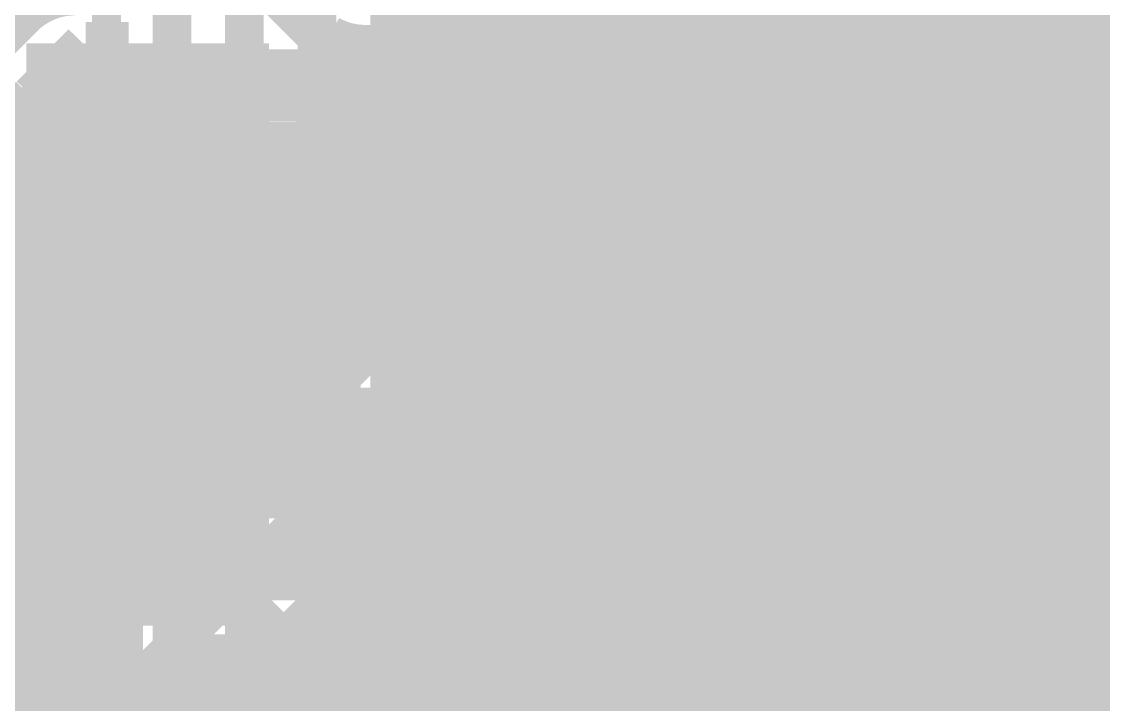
# Model space of a CAD drawing. Extents: x -72 to 72, y -47 to 50.
# Drawn here: x -8.92 to -3.24, y 22.19 to 25.77 of the extents above; entities that cross this region are included whole.
import ezdxf

# ---------------------------------------------------------------- set-up
doc = ezdxf.new("R2010")
doc.units = 0
doc.header["$MEASUREMENT"] = 0
doc.layers.get('0').update_dxf_attribs({"linetype": 'CONTINUOUS'})
for name, color, linetype in [('22-303-0_BOT', 7, 'CONTINUOUS'), ('22-303-0_DRD', 7, 'CONTINUOUS'), ('22-303-0_GND', 6, 'CONTINUOUS'), ('22-303-0_IN1', 4, 'CONTINUOUS'), ('22-303-0_IN2', 3, 'CONTINUOUS'), ('22-303-0_PWR', 5, 'CONTINUOUS'), ('22-303-0_SMB', 10, 'CONTINUOUS'), ('22-303-0_SMT', 14, 'CONTINUOUS'), ('22-303-0_SPB', 9, 'CONTINUOUS'), ('22-303-0_SPT', 12, 'CONTINUOUS'), ('22-303-0_SSB', 11, 'CONTINUOUS'), ('22-303-0_SST', 13, 'CONTINUOUS'), ('22-303-0_TOP', 8, 'CONTINUOUS'), ('THRUHOLE_TAP', 7, 'CONTINUOUS')]:
    doc.layers.add(name, color=color, linetype=linetype)

# ---------------------------------------------------------------- blocks, each defined once
blk = doc.blocks.new('RECTANGLE_4')
blk.add_solid([(0.4826, 0.4064), (0.4826, -0.4064), (-0.4826, 0.4064), (-0.4826, -0.4064)])
blk = doc.blocks.new('RECTANGLE_37')
blk.add_solid([(0.508, 0.635), (0.508, -0.635), (-0.508, 0.635), (-0.508, -0.635)])
blk = doc.blocks.new('ROUND_48')
at = {"const_width": 0.29972}
blk.add_lwpolyline([(-0.14986, 0, 1), (0.14986, 0, 1)], format="xyb", close=True, dxfattribs=at)
blk = doc.blocks.new('OBLONG_60')
at = {"const_width": 0.29972}
blk.add_lwpolyline([(0.59944, 0), (-0.59944, 0)], dxfattribs=at)
at = {"const_width": 0.14986}
for points in [[(-0.67437, 0, 1), (-0.52451, 0, 1)], [(0.52451, 0, 1), (0.67437, 0, 1)]]:
    blk.add_lwpolyline(points, format="xyb", close=True, dxfattribs=at)
blk = doc.blocks.new('ROUND_82')
at = {"const_width": 0.50038}
blk.add_lwpolyline([(-0.25019, 0, 1), (0.25019, 0, 1)], format="xyb", close=True, dxfattribs=at)
blk = doc.blocks.new('ROUND_83')
at = {"const_width": 0.50038}
blk.add_lwpolyline([(-0.25019, 0, 1), (0.25019, 0, 1)], format="xyb", close=True, dxfattribs=at)
blk = doc.blocks.new('ROUND_81')
at = {"const_width": 0.0635}
blk.add_lwpolyline([(-0.03175, 0, 1), (0.03175, 0, 1)], format="xyb", close=True, dxfattribs=at)
blk = doc.blocks.new('RECTANGLE_2')
blk.add_solid([(0.63627, 0.51308), (0.63627, -0.51308), (-0.63627, 0.51308), (-0.63627, -0.51308)])
blk = doc.blocks.new('ROUND_95')
at = {"const_width": 0.10033}
blk.add_lwpolyline([(-0.050164, 0, 1), (0.050164, 0, 1)], format="xyb", close=True, dxfattribs=at)

msp = doc.modelspace()

# ---------------------------------------------------------------- linework, layer by layer
at = {"layer": '22-303-0_BOT'}
for points, const_width in [([(-5.588, 49.403), (-5.588, 25.46604)], 0.254), ([(-5.3594, 49.403), (-5.3594, 25.69464)], 0.254), ([(-5.8166, 38.54196), (-5.8166, 25.21458)], 0.254), ([(-6.2738, 38.38702), (-6.2738, 25.27046)], 0.254), ([(-6.0452, 38.40988), (-6.0452, 24.99614)], 0.254), ([(0.635, 27.99842), (0.05842, 27.99842), (-1.778, 26.162), (-4.318, 26.162), (-5.461, 25.019), (-5.461, 23.368)], 0.2032), ([(0.635, 26.70048), (-0.22352, 26.70048), (-1.27, 25.654), (-3.937, 25.654), (-4.191, 25.4)], 0.2032), ([(-4.60502, 26.44902), (-5.74294, 25.3111)], 0.254), ([(-7.37108, 26.05024), (-8.74776, 26.05024), (-9.144, 25.654), (-10.795, 25.654), (-11.43, 25.019), (-11.43, 24.13)], 0.2032), ([(-5.37464, 25.6794), (-6.41096, 25.6794)], 0.254), ([(-8.58012, 25.64384), (-8.8519, 25.36952)], 0.254), ([(-8.35406, 25.64384), (-8.58012, 25.64384)], 0.254), ([(-8.5598, 25.64384), (-8.5598, 23.9776)], 0.254), ([(-8.7884, 25.43556), (-8.7884, 24.2824)], 0.254), ([(-8.4201, 25.4508), (-8.77316, 25.4508)], 0.254), ([(-5.60324, 25.4508), (-6.31952, 25.4508)], 0.254), ([(-7.62, 23.5712), (-7.4168, 23.5712), (-7.37108, 23.61692), (-7.37108, 25.4)], 0.2032), ([(-7.37108, 25.4), (-7.37108, 23.61692), (-7.37108, 23.50008), (-6.604, 22.733)], 0.2032), ([(-9.017, 25.26792), (-9.017, 24.2824)], 0.254), ([(-8.38708, 25.2222), (-10.65276, 25.2222)], 0.254), ([(-5.81152, 25.2222), (-6.20776, 25.2222)], 0.254), ([(-8.3312, 25.12314), (-8.3312, 24.2824)], 0.254), ([(-8.17372, 24.9936), (-10.88136, 24.9936)], 0.254), ([(-5.8674, 24.9936), (-6.0452, 24.9936)], 0.254), ([(-5.8674, 25.019), (-5.8674, 24.3078)], 0.254), ([(-8.1026, 24.96566), (-8.1026, 24.2824)], 0.254), ([(-7.77748, 24.94534), (-7.97052, 24.94534)], 0.254), ([(-7.874, 24.94534), (-7.874, 24.2824)], 0.254), ([(-7.77748, 24.94534), (-7.77748, 24.2824)], 0.254), ([(-7.77748, 24.94534), (-7.77748, 24.2824)], 0.254), ([(-7.77748, 24.765), (-11.0236, 24.765)], 0.254), ([(-5.8674, 24.765), (-5.99948, 24.765)], 0.254), ([(-7.77748, 24.5364), (-10.82548, 24.5364)], 0.254), ([(-5.8674, 24.5364), (-6.0452, 24.5364)], 0.254), ([(-6.0452, 24.53386), (-6.0452, 24.3078)], 0.254), ([(-7.77748, 24.3078), (-10.82548, 24.3078)], 0.254), ([(-5.8674, 24.3078), (-6.20776, 24.3078)], 0.254), ([(-5.8674, 24.3078), (-6.20776, 24.3078)], 0.254), ([(-8.7376, 24.2824), (-10.3124, 24.2824), (-10.3124, 22.86)], 0.254), ([(-8.7376, 24.2824), (-8.7376, 23.9776)], 0.254), ([(-8.4074, 24.2824), (-8.4074, 23.9776)], 0.254), ([(-7.77748, 24.2824), (-8.4074, 24.2824)], 0.254), ([(-6.2738, 24.257), (-6.2738, 23.23846)], 0.254), ([(-6.2738, 24.257), (-6.2738, 23.23846)], 0.254), ([(-6.8326, 24.2062), (-6.8326, 23.53564)], 0.254), ([(-6.731, 24.17318), (-6.731, 23.43404)], 0.254), ([(-6.5024, 24.1681), (-6.5024, 23.32736)], 0.254), ([(-8.4074, 24.0792), (-8.7376, 24.0792)], 0.254), ([(-6.2738, 24.0792), (-6.8326, 24.0792)], 0.254), ([(-8.4074, 23.9776), (-8.7376, 23.9776)], 0.254), ([(-6.2738, 23.8506), (-6.8326, 23.8506)], 0.254), ([(-6.2738, 23.622), (-6.8326, 23.622)], 0.254), ([(-7.62, 23.5712), (-9.525, 23.5712)], 0.2032), ([(-6.8326, 23.53564), (-6.63194, 23.33752)], 0.254), ([(-6.2738, 23.3934), (-6.69036, 23.3934)], 0.254), ([(-7.62, 22.1488), (-6.2992, 22.1488), (-5.461, 22.987), (-5.461, 23.368)], 0.2032), ([(-6.604, 23.33752), (-6.63191, 23.33688)], 0.254), ([(-2.6162, 23.368), (-3.429, 23.368)], 0.254), ([(-3.429, 23.368), (-2.413, 23.368)], 0.2032), ([(-2.413, 23.368), (-3.429, 23.368)], 0.2032), ([(-8.4074, 23.1648), (-8.7376, 23.1648)], 0.254), ([(-8.7376, 23.1648), (-8.7376, 22.86)], 0.254), ([(-8.4074, 23.1648), (-8.7376, 23.1648)], 0.254), ([(-8.5598, 23.1648), (-8.5598, 20.71624)], 0.254), ([(-8.4074, 23.1648), (-8.4074, 22.86)], 0.254), ([(-8.4074, 22.9362), (-8.7376, 22.9362)], 0.254), ([(-8.7376, 22.86), (-10.3124, 22.86)], 0.254), ([(-8.7376, 22.86), (-8.7376, 21.4376)], 0.254), ([(-7.30504, 22.86), (-8.4074, 22.86)], 0.254), ([(-8.4074, 22.86), (-8.4074, 21.4376)], 0.254), ([(-8.4074, 22.7076), (-8.7376, 22.7076)], 0.254), ([(-8.4074, 22.479), (-8.7376, 22.479)], 0.254), ([(-5.32384, 22.4282), (-6.64464, 21.1074)], 0.254), ([(-5.44576, 22.4282), (-6.0071, 21.86432)], 0.254), ([(-5.32384, 22.4282), (-5.44576, 22.4282)], 0.254), ([(-5.3594, 22.4282), (-5.3594, 22.39264)], 0.254), ([(-9.525, 17.7038), (-9.4742, 17.7038), (-8.636, 18.542), (-8.636, 20.066), (-8.001, 20.701), (-6.477, 20.701), (-4.826, 22.352), (3.175, 22.352), (4.445, 21.082)], 0.2032), ([(-8.4074, 22.2504), (-8.7376, 22.2504)], 0.254), ([(-5.50164, 22.2504), (-5.62356, 22.2504)], 0.254), ([(-5.588, 22.28596), (-5.588, 22.16404)], 0.254), ([(-8.7376, 22.1488), (-9.525, 22.1488)], 0.254)]:
    msp.add_lwpolyline(points, dxfattribs=dict(at, const_width=const_width))
at = {"layer": '22-303-0_BOT', "const_width": 0.254}
for points in [[(-6.4516, 25.72512, 0.2009595), (-6.31543, 26.05024)], [(-6.31698, 25.4, 0.2009584), (-6.45269, 25.72401)], [(-8.35406, 25.64384, 0.1425287), (-8.42501, 25.4)], [(-8.42518, 25.4, 0.4142136), (-7.97052, 24.94534)], [(-6.32714, 25.30094, 0.0548735), (-6.31624, 25.4)], [(-9.144, 25.2476, 0.1989124), (-8.85663, 25.36663)], [(-9.144, 25.2476, 0.1989124), (-8.85663, 25.36663)], [(-5.99948, 24.765, 0.2805219), (-6.32714, 25.30094)], [(-5.74802, 25.30602, 0.1989124), (-5.86691, 25.019)], [(-5.74802, 25.30602, 0.1989124), (-5.86691, 25.019)], [(-6.20776, 24.3078, 0.2175125), (-5.99899, 24.765)], [(-6.604, 24.16048, 0.1450995), (-6.27454, 24.25814)], [(-6.8326, 24.2062, 0.0973858), (-6.604, 24.16125)], [(-6.2738, 23.23846, 0.1456847), (-6.604, 23.33676)]]:
    msp.add_lwpolyline(points, format="xyb", dxfattribs=at)
at = {"layer": '22-303-0_DRD', "const_width": 0.254}
for points in [[(-3.556, 26.035), (-4.826, 24.765)], [(-3.556, 24.765), (-4.826, 26.035)], [(-5.969, 25.4), (-7.239, 24.13)], [(-5.969, 24.13), (-7.239, 25.4)], [(-2.413, 25.273), (-3.683, 24.003)], [(-2.413, 24.003), (-3.683, 25.273)], [(-3.81, 23.749), (-5.08, 22.479)], [(-3.81, 22.479), (-5.08, 23.749)], [(-5.969, 23.368), (-7.239, 22.098)], [(-5.969, 22.098), (-7.239, 23.368)]]:
    msp.add_lwpolyline(points, dxfattribs=at)
at = {"layer": '22-303-0_IN1'}
for points, const_width in [([(-13.843, 32.004), (-13.843, 30.099), (-12.446, 28.702), (-10.033, 28.702), (-8.128, 26.797), (-8.128, 22.225), (-10.541, 19.812)], 0.2032), ([(-8.636, 31.242), (-8.636, 31.115), (-7.747, 30.226), (-7.747, 21.717), (-10.287, 19.177), (-26.543, 19.177), (-27.305, 19.939), (-27.305, 20.066)], 0.2032), ([(3.429, 29.21), (3.302, 29.337), (0.127, 29.337), (-1.016, 30.48), (-7.366, 30.48), (-7.366, 21.463), (-11.684, 17.145), (-19.558, 17.145), (-21.717, 14.986)], 0.2032), ([(-6.9596, 30.0736), (-6.9596, 25.25268)], 0.254), ([(-6.8834, 30.0736), (-6.8834, 25.30094)], 0.254), ([(-6.6548, 30.0736), (-6.6548, 25.36698)], 0.254), ([(-6.4262, 30.0736), (-6.4262, 25.34158)], 0.254), ([(-6.1976, 30.0736), (-6.1976, 25.21204)], 0.254), ([(-5.969, 30.0736), (-5.969, 15.56004)], 0.254), ([(-5.7404, 30.0736), (-5.7404, 15.78864)], 0.254), ([(-5.5118, 30.0736), (-5.5118, 16.01724)], 0.254), ([(-5.2832, 30.0736), (-5.2832, 16.24584)], 0.254), ([(-5.0546, 30.0736), (-5.0546, 16.47444)], 0.254), ([(-4.826, 30.0736), (-4.826, 23.5839)], 0.254), ([(-4.5974, 30.0736), (-4.5974, 25.84704)], 0.254), ([(-3.683, 28.40736), (-3.683, 25.72766)], 0.254), ([(-3.2258, 28.38704), (-3.2258, 25.21458)], 0.254), ([(-3.4544, 28.35148), (-3.4544, 25.08504)], 0.254), ([(-4.6609, 25.781), (-6.9596, 25.781)], 0.254), ([(2.60096, 25.781), (-3.7211, 25.781)], 0.254), ([(-4.7752, 25.5524), (-6.9596, 25.5524)], 0.254), ([(2.37236, 25.5524), (-3.6068, 25.5524)], 0.254), ([(-6.83514, 25.3238), (-6.9596, 25.3238)], 0.254), ([(-4.79044, 25.3238), (-6.37286, 25.3238)], 0.254), ([(1.16586, 25.3238), (-3.59156, 25.3238)], 0.254), ([(-4.7117, 25.0952), (-6.096, 25.0952)], 0.254), ([(-3.44424, 25.0952), (-3.66776, 25.0952)], 0.254), ([(-3.683, 25.07234), (-3.683, 17.84604)], 0.254), ([(-4.5974, 24.95296), (-4.5974, 23.6982)], 0.254), ([(-4.47548, 24.8666), (-6.0071, 24.8666)], 0.254), ([(-3.9116, 24.86406), (-3.9116, 23.39848)], 0.254), ([(-3.6068, 24.8666), (-3.90652, 24.8666)], 0.254), ([(-4.3688, 24.82088), (-4.3688, 23.71344)], 0.254), ([(-4.1402, 24.79802), (-4.1402, 23.6347)], 0.254), ([(-3.65252, 24.638), (-6.01218, 24.638)], 0.254), ([(-3.6068, 24.4094), (-6.11378, 24.4094)], 0.254), ([(-6.1976, 24.31796), (-6.1976, 23.18004)], 0.254), ([(-6.9596, 24.27478), (-6.9596, 23.22068)], 0.254), ([(-6.75894, 24.1808), (-6.9596, 24.1808)], 0.254), ([(-6.8834, 24.22906), (-6.8834, 23.26894)], 0.254), ([(-3.4544, 24.1808), (-6.44906, 24.1808)], 0.254), ([(-6.4262, 24.18588), (-6.4262, 23.30958)], 0.254), ([(-3.4544, 24.19096), (-3.4544, 19.75104)], 0.254), ([(-3.4544, 24.19096), (-3.4544, 19.75104)], 0.254), ([(-6.6548, 24.16302), (-6.6548, 23.33498)], 0.254), ([(-3.4544, 23.9522), (-6.9596, 23.9522)], 0.254), ([(-3.4544, 23.7236), (-6.9596, 23.7236)], 0.254), ([(-4.9149, 23.495), (-6.9596, 23.495)], 0.254), ([(-3.4544, 23.495), (-3.9751, 23.495)], 0.254), ([(-6.88848, 23.2664), (-6.9596, 23.2664)], 0.254), ([(-5.0292, 23.2664), (-6.31952, 23.2664)], 0.254), ([(-3.4544, 23.2664), (-3.8608, 23.2664)], 0.254), ([(-5.04444, 23.0378), (-6.08076, 23.0378)], 0.254), ([(-3.4544, 23.0378), (-3.84556, 23.0378)], 0.254), ([(-3.9116, 22.82952), (-3.9116, 17.61744)], 0.254), ([(-4.9657, 22.8092), (-6.00456, 22.8092)], 0.254), ([(-3.4544, 22.8092), (-3.92176, 22.8092)], 0.254), ([(-4.826, 22.6441), (-4.826, 16.70304)], 0.254), ([(-4.1402, 22.59076), (-4.1402, 17.38884)], 0.254), ([(-4.72948, 22.5806), (-6.0198, 22.5806)], 0.254), ([(-4.5974, 22.5298), (-4.5974, 16.93164)], 0.254), ([(-3.4544, 22.5806), (-4.16052, 22.5806)], 0.254), ([(-4.3688, 22.51456), (-4.3688, 17.16024)], 0.254), ([(-3.4544, 22.352), (-6.1341, 22.352)], 0.254), ([(-6.1976, 22.28596), (-6.1976, 20.35048)], 0.254), ([(-6.9596, 22.24278), (-6.9596, 21.463)], 0.254), ([(-6.8834, 22.19706), (-6.8834, 20.6502)], 0.254), ([(-6.4262, 22.15388), (-6.4262, 20.5867)], 0.254), ([(-3.4544, 22.1234), (-6.9596, 22.1234)], 0.254), ([(-6.6548, 22.13102), (-6.6548, 20.66544)], 0.254)]:
    msp.add_lwpolyline(points, dxfattribs=dict(at, const_width=const_width))
at = {"layer": '22-303-0_IN1', "const_width": 0.254}
for points in [[(-4.191, 26.00452, 0.4142136), (-4.79552, 25.4)], [(-3.58648, 25.4, 0.4142136), (-4.191, 26.00452)], [(-6.604, 25.36952, 0.1588241), (-6.96017, 25.25346)], [(-5.99948, 24.765, 0.4142136), (-6.604, 25.36952)], [(-4.79552, 25.4, 0.4142136), (-4.191, 24.79548)], [(-4.191, 24.79548, 0.4142136), (-3.58648, 25.4)], [(-3.048, 25.24252, 0.4142136), (-3.65252, 24.638)], [(-6.604, 24.16048, 0.4142136), (-5.99948, 24.765)], [(-3.65252, 24.638, 0.2113092), (-3.45464, 24.19069)], [(-6.9596, 24.27478, 0.1581908), (-6.604, 24.15939)], [(-4.445, 23.71852, 0.4142136), (-5.04952, 23.114)], [(-3.84048, 23.114, 0.4142136), (-4.445, 23.71852)], [(-6.604, 23.33752, 0.1588241), (-6.96017, 23.22146)], [(-5.99948, 22.733, 0.4142136), (-6.604, 23.33752)], [(-5.04952, 23.114, 0.4142136), (-4.445, 22.50948)], [(-4.445, 22.50948, 0.4142136), (-3.84048, 23.114)], [(-6.604, 22.12848, 0.4142136), (-5.99948, 22.733)], [(-6.9596, 22.24278, 0.1581908), (-6.604, 22.12739)]]:
    msp.add_lwpolyline(points, format="xyb", dxfattribs=at)
at = {"layer": '22-303-0_IN2'}
for points, const_width in [([(-3.7592, 27.5336), (-3.7592, 25.82164)], 0.254), ([(-3.5306, 27.5336), (-3.5306, 25.00122)], 0.254), ([(-3.302, 27.5336), (-3.302, 25.18664)], 0.254), ([(-9.017, 25.95118), (-9.017, 25.72004)], 0.254), ([(-8.92302, 25.81402), (-11.47064, 23.2664)], 0.254), ([(-2.4384, 25.6794), (-3.65506, 25.6794)], 0.254), ([(-4.191, 25.4), (-4.318, 25.527), (-8.636, 25.527), (-11.303, 22.86), (-19.304, 22.86), (-19.812, 22.352), (-21.59, 22.352), (-21.59, 25.146)], 0.2032), ([(-2.4384, 25.4508), (-3.58902, 25.4508)], 0.254), ([(-3.20294, 25.2222), (-3.61188, 25.2222)], 0.254), ([(-8.46836, 25.1206), (-11.0109, 22.57552)], 0.254), ([(-7.09168, 25.1206), (-8.46836, 25.1206)], 0.254), ([(-8.3312, 25.1206), (-8.3312, 22.84984)], 0.254), ([(-8.1026, 25.1206), (-8.1026, 23.07844)], 0.254), ([(-7.874, 25.1206), (-7.874, 23.30704)], 0.254), ([(-7.6454, 25.1206), (-7.6454, 23.53564)], 0.254), ([(-7.4168, 25.1206), (-7.4168, 23.76424)], 0.254), ([(-7.1882, 25.1206), (-7.1882, 24.91994)], 0.254), ([(-4.72694, 25.1206), (-6.11378, 25.1206)], 0.254), ([(-6.0452, 25.1206), (-6.0452, 24.99614)], 0.254), ([(-5.8166, 25.1206), (-5.8166, 20.53844)], 0.254), ([(-5.588, 25.1206), (-5.588, 20.76704)], 0.254), ([(-5.3594, 25.1206), (-5.3594, 20.99564)], 0.254), ([(-5.1308, 25.1206), (-5.1308, 21.22424)], 0.254), ([(-4.9022, 25.1206), (-4.9022, 23.51024)], 0.254), ([(-8.5598, 25.02916), (-8.5598, 22.62124)], 0.254), ([(-4.6736, 25.03678), (-4.6736, 23.6728)], 0.254), ([(-7.1628, 24.9936), (-8.59536, 24.9936)], 0.254), ([(-4.63804, 24.9936), (-6.0452, 24.9936)], 0.254), ([(-3.7592, 24.97582), (-3.7592, 16.77924)], 0.254), ([(-3.53568, 24.9936), (-3.74396, 24.9936)], 0.254), ([(-8.7884, 24.80056), (-8.7884, 22.39264)], 0.254), ([(-4.445, 24.85136), (-4.445, 23.71852)], 0.254), ([(-3.9878, 24.83104), (-3.9878, 23.51024)], 0.254), ([(-7.20852, 24.765), (-8.82396, 24.765)], 0.254), ([(-3.63982, 24.765), (-5.99948, 24.765)], 0.254), ([(-4.2164, 24.79548), (-4.2164, 23.6728)], 0.254), ([(-10.541, 20.955), (-9.652, 20.955), (-6.604, 24.003), (-6.604, 24.765)], 0.2032), ([(-7.1882, 24.61006), (-7.1882, 23.99284)], 0.254), ([(-7.1628, 24.5364), (-9.05256, 24.5364)], 0.254), ([(-9.017, 24.57196), (-9.017, 22.16404)], 0.254), ([(-3.64236, 24.5364), (-6.0452, 24.5364)], 0.254), ([(-6.0452, 24.53386), (-6.0452, 22.96414)], 0.254), ([(-7.0104, 24.3078), (-9.28116, 24.3078)], 0.254), ([(-7.0104, 24.31796), (-7.0104, 24.17064)], 0.254), ([(-6.1976, 24.31796), (-6.1976, 24.003)], 0.254), ([(-3.55346, 24.3078), (-6.1976, 24.3078)], 0.254), ([(-3.5306, 24.27478), (-3.5306, 19.66722)], 0.254), ([(-7.0104, 24.17064), (-9.81964, 21.3614)], 0.254), ([(-7.10184, 24.0792), (-9.50976, 24.0792)], 0.254), ([(-3.27914, 24.0792), (-6.1976, 24.0792)], 0.254), ([(-3.302, 24.08936), (-3.302, 19.85264)], 0.254), ([(-7.33044, 23.8506), (-9.73836, 23.8506)], 0.254), ([(-2.32664, 23.8506), (-6.22808, 23.8506)], 0.254), ([(-6.2738, 23.76678), (-6.2738, 23.23846)], 0.254), ([(-6.31698, 23.71598), (-6.70306, 23.3299)], 0.254), ([(-7.55904, 23.622), (-9.96696, 23.622)], 0.254), ([(-4.77266, 23.622), (-6.41096, 23.622)], 0.254), ([(-2.09804, 23.622), (-4.11734, 23.622)], 0.254), ([(-6.5024, 23.53056), (-6.5024, 23.32736)], 0.254), ([(-7.78764, 23.3934), (-10.19556, 23.3934)], 0.254), ([(-4.98094, 23.3934), (-6.63956, 23.3934)], 0.254), ([(-1.86944, 23.3934), (-3.90906, 23.3934)], 0.254), ([(-8.01624, 23.1648), (-10.42416, 23.1648)], 0.254), ([(-5.04698, 23.1648), (-6.17982, 23.1648)], 0.254), ([(-1.64084, 23.1648), (-3.84302, 23.1648)], 0.254), ([(-28.194, 22.479), (-27.559, 21.844), (-26.797, 21.844), (-26.289, 21.336), (-26.289, 19.304), (-24.003, 17.018), (-19.05, 17.018), (-18.542, 17.526), (-8.255, 17.526), (-4.445, 21.336), (-4.445, 23.114)], 0.2032), ([(-8.24484, 22.9362), (-10.65276, 22.9362)], 0.254), ([(-5.02158, 22.9362), (-6.03504, 22.9362)], 0.254), ([(-1.41224, 22.9362), (-3.86588, 22.9362)], 0.254), ([(-7.2009, 22.83206), (-9.3599, 20.67052)], 0.254), ([(-8.47344, 22.7076), (-10.88136, 22.7076)], 0.254), ([(-7.20852, 22.7076), (-7.32536, 22.7076)], 0.254), ([(-4.89204, 22.7076), (-5.99948, 22.7076)], 0.254), ([(-4.9022, 22.71776), (-4.9022, 21.45284)], 0.254), ([(-1.18364, 22.7076), (-3.99796, 22.7076)], 0.254), ([(-3.9878, 22.71776), (-3.9878, 18.18894)], 0.254), ([(-4.8514, 22.66696), (-4.8514, 21.50364)], 0.254), ([(-4.0386, 22.66696), (-4.0386, 21.336)], 0.254), ([(-7.4168, 22.61616), (-7.4168, 18.93824)], 0.254), ([(-7.1882, 22.57806), (-7.1882, 19.16684)], 0.254), ([(-8.70204, 22.479), (-11.16076, 22.479)], 0.254), ([(-7.15264, 22.479), (-7.55396, 22.479)], 0.254), ([(-4.8514, 22.479), (-6.05536, 22.479)], 0.254), ([(-6.0452, 22.50186), (-6.0452, 20.30984)], 0.254), ([(-0.95504, 22.479), (-4.0386, 22.479)], 0.254), ([(-7.6454, 22.38756), (-7.6454, 18.70964)], 0.254), ([(-8.93064, 22.2504), (-17.17548, 22.2504)], 0.254), ([(-6.96722, 22.2504), (-7.78256, 22.2504)], 0.254), ([(-4.8514, 22.2504), (-6.24078, 22.2504)], 0.254), ([(-0.72644, 22.2504), (-4.0386, 22.2504)], 0.254), ([(-6.9596, 22.24278), (-6.9596, 19.39544)], 0.254), ([(-6.2738, 22.225), (-6.2738, 20.08124)], 0.254), ([(-7.874, 22.15896), (-7.874, 18.48104)], 0.254), ([(-6.731, 22.14118), (-6.731, 19.62404)], 0.254), ([(-6.5024, 22.1361), (-6.5024, 19.85264)], 0.254)]:
    msp.add_lwpolyline(points, dxfattribs=dict(at, const_width=const_width))
at = {"layer": '22-303-0_IN2', "const_width": 0.254}
for points in [[(-3.58648, 25.4, 0.4142136), (-4.191, 26.00452)], [(-8.636, 25.9334, 0.1989124), (-8.92337, 25.81437)], [(-4.191, 24.79548, 0.4142136), (-3.58648, 25.4)], [(-3.048, 25.24252, 0.4142136), (-3.65252, 24.638)], [(-7.09168, 25.1206, 0.1588241), (-7.20756, 24.765)], [(-5.99948, 24.765, 0.15819), (-6.11466, 25.11996)], [(-4.72694, 25.1206, 0.2795148), (-4.191, 24.79548)], [(-7.20852, 24.765, 0.2113092), (-7.01064, 24.31769)], [(-6.1976, 24.31796, 0.2113087), (-5.99984, 24.765)], [(-3.65252, 24.638, 0.4142136), (-3.048, 24.03348)], [(-6.31698, 23.71598, 0.1989124), (-6.19809, 24.003)], [(-6.31698, 23.71598, 0.1989124), (-6.19809, 24.003)], [(-4.445, 23.71852, 0.4142136), (-5.04952, 23.114)], [(-3.84048, 23.114, 0.4142136), (-4.445, 23.71852)], [(-6.604, 23.33752, 0.0411375), (-6.70297, 23.32936)], [(-5.99948, 22.733, 0.4142136), (-6.604, 23.33752)], [(-5.04952, 23.114, 0.2113092), (-4.85164, 22.66669)], [(-4.0386, 22.66696, 0.2113087), (-3.84084, 23.114)], [(-7.2009, 22.83206, 0.0411378), (-7.20906, 22.733)], [(-7.20852, 22.733, 0.4142136), (-6.604, 22.12848)], [(-6.604, 22.12848, 0.4142136), (-5.99948, 22.733)]]:
    msp.add_lwpolyline(points, format="xyb", dxfattribs=at)
at = {"layer": '22-303-0_SSB', "const_width": 0.1524}
for points in [[(-12.3698, 24.89962), (-12.87018, 25.4), (-12.87018, 31.6992), (-8.4709, 31.6992), (-8.4709, 24.89962), (-12.3698, 24.89962)], [(-6.477, 24.511), (-2.413, 24.511), (-2.413, 19.939), (-4.191, 19.939), (-4.445, 20.193), (-4.699, 19.939), (-6.477, 19.939), (-6.477, 24.511)], [(-8.6995, 24.3205), (-8.6995, 21.3995), (-10.3378, 21.3995), (-10.3378, 24.3205), (-8.6995, 24.3205)], [(-6.7945, 24.3205), (-6.7945, 21.3995), (-8.4328, 21.3995), (-8.4328, 24.3205), (-6.7945, 24.3205)], [(-7.7724, 24.05634), (-7.7724, 23.70074), (-7.94258, 23.58136), (-8.11276, 23.58136), (-8.2804, 23.70074), (-8.2804, 24.05634), (-7.2644, 24.05634)], [(-7.7724, 23.75916), (-7.2644, 23.58136)], [(-7.2644, 22.74316), (-7.2644, 23.21814), (-7.94258, 22.74316), (-8.11276, 22.74316), (-8.2804, 22.80412), (-8.2804, 23.15972), (-8.11276, 23.21814)], [(-7.43458, 22.37994), (-7.2644, 22.26056), (-7.2644, 22.02434), (-7.43458, 21.90496), (-7.60476, 21.90496), (-7.94258, 22.14372), (-8.2804, 21.90496), (-8.2804, 22.37994)]]:
    msp.add_lwpolyline(points, dxfattribs=at)
at = {"layer": '22-303-0_SST', "const_width": 0.1524}
for points in [[(-8.89, 25.908), (-7.62, 25.908), (-7.366, 25.654), (-7.366, 22.352), (-9.144, 22.352), (-9.144, 25.654), (-8.89, 25.908)], [(-3.14706, 25.4), (-4.16306, 25.4), (-3.99288, 25.28062)], [(-3.3147, 24.79802), (-3.14706, 24.7396), (-3.14706, 24.384), (-3.3147, 24.32304), (-3.99288, 24.32304), (-4.16306, 24.384), (-4.16306, 24.7396), (-3.99288, 24.79802)], [(-9.144, 24.384), (-7.366, 24.384)], [(-5.72008, 24.36622), (-5.72008, 23.89124), (-6.39572, 24.36622), (-6.5659, 24.36622), (-6.73608, 24.3078), (-6.73608, 23.9522), (-6.5659, 23.89124)], [(-5.03682, 23.26894), (-4.68122, 23.26894), (-4.56184, 23.43912), (-4.56184, 23.60676), (-4.68122, 23.77694), (-5.03682, 23.77694), (-5.03682, 22.76094)], [(-4.19862, 22.93112), (-4.13766, 22.76094), (-3.78206, 22.76094), (-3.72364, 22.93112), (-3.72364, 23.26894), (-3.84302, 23.43912), (-4.19862, 23.43912), (-4.19862, 23.77694), (-3.72364, 23.77694)], [(-3.29946, 23.26894), (-2.94386, 23.26894), (-2.88544, 23.09876), (-2.88544, 22.93112), (-2.94386, 22.76094), (-3.29946, 22.76094), (-3.36042, 22.93112), (-3.36042, 23.09876), (-3.12166, 23.77694)], [(-6.22808, 23.114), (-6.22808, 23.4696), (-6.0579, 23.52802), (-5.88772, 23.52802), (-5.72008, 23.4696), (-5.72008, 23.114), (-5.88772, 23.05304), (-6.0579, 23.05304), (-6.73608, 23.2918)], [(-4.73964, 23.26894), (-4.56184, 22.76094)], [(-5.88772, 22.68982), (-5.72008, 22.6314), (-5.72008, 22.2758), (-5.88772, 22.21484), (-6.5659, 22.21484), (-6.73608, 22.2758), (-6.73608, 22.6314), (-6.5659, 22.68982)], [(-3.3655, 22.4155), (-3.3655, 19.4945), (-1.7272, 19.4945), (-1.7272, 22.4155), (-3.3655, 22.4155)]]:
    msp.add_lwpolyline(points, dxfattribs=at)
at = {"layer": '22-303-0_TOP'}
for points, const_width in [([(-4.27736, 26.2636), (-4.7879, 25.75052)], 0.254), ([(-3.7592, 26.2636), (-3.7592, 25.82164)], 0.254), ([(-3.5306, 26.2636), (-3.5306, 25.00122)], 0.254), ([(-3.302, 26.2636), (-3.302, 25.18664)], 0.254), ([(-4.6736, 25.86736), (-4.6736, 25.76322)], 0.254), ([(-7.31266, 25.68194), (-7.31266, 25.1714)], 0.254), ([(-4.9022, 25.66924), (-4.9022, 24.5364)], 0.254), ([(-4.72694, 25.6794), (-4.88188, 25.6794)], 0.254), ([(0.4826, 25.6794), (-3.65506, 25.6794)], 0.254), ([(-7.1882, 25.63622), (-7.1882, 25.1714)], 0.254), ([(-5.08, 25.6286), (-7.112, 25.6286)], 0.254), ([(-6.9596, 25.6286), (-6.9596, 25.25268)], 0.254), ([(-6.731, 25.6286), (-6.731, 25.35682)], 0.254), ([(-6.5024, 25.6286), (-6.5024, 25.35936)], 0.254), ([(-6.2738, 25.6286), (-6.2738, 25.27046)], 0.254), ([(-6.0452, 25.6286), (-6.0452, 24.99614)], 0.254), ([(-5.8166, 25.6286), (-5.8166, 24.5364)], 0.254), ([(-5.588, 25.6286), (-5.588, 24.5364)], 0.254), ([(-5.3594, 25.6286), (-5.3594, 24.5364)], 0.254), ([(-5.1308, 25.6286), (-5.1308, 24.5364)], 0.254), ([(-12.065, 25.146), (-11.049, 24.13), (-4.191, 24.13), (-2.667, 22.606), (-0.762, 22.606), (0.635, 24.003), (3.302, 24.003), (4.191, 24.892), (5.08, 24.892), (5.08, 25.146), (5.461, 25.527)], 0.2032), ([(-4.79298, 25.4508), (-7.31266, 25.4508)], 0.254), ([(0.4826, 25.4508), (-3.58902, 25.4508)], 0.254), ([(-7.00024, 25.2222), (-7.31266, 25.2222)], 0.254), ([(-4.76758, 25.2222), (-6.20776, 25.2222)], 0.254), ([(-3.20294, 25.2222), (-3.61188, 25.2222)], 0.254), ([(-7.05104, 25.1714), (-7.31266, 25.1714)], 0.254), ([(-6.604, 24.765), (-7.747, 24.765), (-8.128, 25.146), (-8.255, 25.146)], 0.2032), ([(-4.6736, 25.03678), (-4.6736, 24.5364)], 0.254), ([(-4.63804, 24.9936), (-6.0452, 24.9936)], 0.254), ([(-3.7592, 24.97582), (-3.7592, 24.27224)], 0.254), ([(-3.53568, 24.9936), (-3.74396, 24.9936)], 0.254), ([(-4.445, 24.85136), (-4.445, 24.5364)], 0.254), ([(-3.9878, 24.83104), (-3.9878, 24.48052)], 0.254), ([(-3.63982, 24.765), (-5.99948, 24.765)], 0.254), ([(-4.2164, 24.79548), (-4.2164, 24.5364)], 0.254), ([(-4.191, 24.5364), (-6.0452, 24.5364)], 0.254), ([(-3.64236, 24.5364), (-4.191, 24.5364)], 0.254), ([(-3.8989, 24.41194), (-2.49936, 23.0124)], 0.254), ([(-3.55346, 24.3078), (-3.79476, 24.3078)], 0.254), ([(-3.5306, 24.27478), (-3.5306, 24.04364)], 0.254), ([(-3.27914, 24.0792), (-3.56616, 24.0792)], 0.254), ([(-3.302, 24.08936), (-3.302, 23.81504)], 0.254), ([(-2.4765, 23.8506), (-3.33756, 23.8506)], 0.254), ([(-4.35864, 23.7236), (-7.31266, 23.7236)], 0.254), ([(-7.31266, 23.7236), (-7.31266, 22.8727)], 0.254), ([(-7.1882, 23.7236), (-7.1882, 22.88794)], 0.254), ([(-6.9596, 23.7236), (-6.9596, 23.22068)], 0.254), ([(-6.731, 23.7236), (-6.731, 23.32482)], 0.254), ([(-6.5024, 23.7236), (-6.5024, 23.32736)], 0.254), ([(-6.2738, 23.7236), (-6.2738, 23.23846)], 0.254), ([(-6.0452, 23.7236), (-6.0452, 22.96414)], 0.254), ([(-5.8166, 23.7236), (-5.8166, 22.31898)], 0.254), ([(-5.588, 23.7236), (-5.588, 22.31898)], 0.254), ([(-5.3594, 23.7236), (-5.3594, 22.31898)], 0.254), ([(-5.1308, 23.7236), (-5.1308, 22.31898)], 0.254), ([(-4.9022, 23.7236), (-4.9022, 23.51024)], 0.254), ([(-4.6736, 23.7236), (-4.6736, 23.6728)], 0.254), ([(-4.77266, 23.622), (-7.31266, 23.622)], 0.254), ([(-4.98094, 23.3934), (-7.31266, 23.3934)], 0.254), ([(-7.02564, 23.1648), (-7.31266, 23.1648)], 0.254), ([(-5.04698, 23.1648), (-6.17982, 23.1648)], 0.254), ([(-4.572, 18.034), (-6.35, 18.034), (-7.366, 19.05), (-7.366, 22.352), (-8.128, 23.114), (-8.255, 23.114)], 0.2032), ([(-4.445, 23.114), (-3.937, 23.114), (-2.54, 21.717), (-2.54, 21.6662)], 0.2032), ([(-7.17296, 22.9362), (-7.31266, 22.9362)], 0.254), ([(-5.02158, 22.9362), (-6.03504, 22.9362)], 0.254), ([(-7.31266, 22.8727), (-7.20598, 22.76856)], 0.254), ([(-4.89204, 22.7076), (-5.99948, 22.7076)], 0.254), ([(-4.9022, 22.71776), (-4.9022, 22.31898)], 0.254), ([(-4.0513, 22.65426), (-3.71602, 22.31898)], 0.254), ([(-3.9878, 22.59076), (-3.9878, 22.31898)], 0.254), ([(-4.6736, 22.5552), (-4.6736, 22.31898)], 0.254), ([(-4.2164, 22.5552), (-4.2164, 22.31898)], 0.254), ([(-3.87604, 22.479), (-6.05536, 22.479)], 0.254), ([(-6.0452, 22.50186), (-6.0452, 22.31898)], 0.254), ([(-4.445, 22.50948), (-4.445, 22.31898)], 0.254), ([(-3.7592, 22.36216), (-3.7592, 22.31898)], 0.254), ([(-3.71602, 22.31898), (-6.16204, 22.31898)], 0.254), ([(-5.08, 22.31898), (-5.08, 20.86356)], 0.254), ([(-3.64998, 22.25294), (-3.3274, 21.93036)], 0.254), ([(-3.64998, 22.25294), (-3.64998, 19.41068)], 0.254), ([(-6.9596, 22.24278), (-6.9596, 19.21764)], 0.254), ([(-6.731, 22.14118), (-6.731, 18.98904)], 0.254), ([(-6.51002, 22.1361), (-6.51002, 19.41068)], 0.254), ([(-6.5024, 22.1361), (-6.5024, 18.76044)], 0.254), ([(-3.5306, 22.13356), (-3.5306, 19.66722)], 0.254)]:
    msp.add_lwpolyline(points, dxfattribs=dict(at, const_width=const_width))
at = {"layer": '22-303-0_TOP', "const_width": 0.254}
for points in [[(-4.191, 26.00452, 0.4142136), (-4.79552, 25.4)], [(-3.58648, 25.4, 0.4142136), (-4.191, 26.00452)], [(-5.08, 25.6286, 0.1989124), (-4.79263, 25.74763)], [(-7.31266, 25.68194, 0.1299285), (-7.112, 25.6289)], [(-7.31266, 25.68194, 0.1299285), (-7.112, 25.6289)], [(-6.604, 25.36952, 0.2113086), (-7.05131, 25.17164)], [(-5.99948, 24.765, 0.4142136), (-6.604, 25.36952)], [(-4.79552, 25.4, 0.4142136), (-4.191, 24.79548)], [(-4.191, 24.79548, 0.4142136), (-3.58648, 25.4)], [(-3.048, 25.24252, 0.4142136), (-3.65252, 24.638)], [(-6.0452, 24.5364, 0.0973858), (-6.00025, 24.765)], [(-3.65252, 24.638, 0.4142136), (-3.048, 24.03348)], [(-3.90398, 24.41702, 0.1989124), (-4.191, 24.53591)], [(-4.445, 23.71852, 0.4142136), (-5.04952, 23.114)], [(-4.34594, 23.7109, 0.0411378), (-4.445, 23.71906)], [(-6.604, 23.33752, 0.3970372), (-7.20598, 22.76856)], [(-5.99948, 22.733, 0.4142136), (-6.604, 23.33752)], [(-5.04952, 23.114, 0.4142136), (-4.445, 22.50948)], [(-6.16204, 22.31898, 0.1904458), (-5.99841, 22.733)], [(-4.445, 22.50948, 0.1789165), (-4.05179, 22.65483)], [(-6.9596, 22.24278, 0.1581908), (-6.604, 22.12739)], [(-6.604, 22.12848, 0.0390611), (-6.50998, 22.13583)]]:
    msp.add_lwpolyline(points, format="xyb", dxfattribs=at)

# ---------------------------------------------------------------- block references
at = {"layer": '22-303-0_BOT'}
for name, p in [('ROUND_48', (-4.191, 25.4)), ('OBLONG_60', (-7.37108, 25.4)), ('ROUND_48', (-6.604, 24.765)), ('ROUND_48', (-3.048, 24.638)), ('RECTANGLE_4', (-7.62, 23.5712)), ('RECTANGLE_37', (-5.461, 23.368)), ('RECTANGLE_37', (-3.429, 23.368)), ('ROUND_48', (-4.445, 23.114)), ('ROUND_48', (-6.604, 22.733)), ('RECTANGLE_4', (-7.62, 22.1488))]:
    msp.add_blockref(name, p, dxfattribs=at)
at = {"layer": '22-303-0_GND'}
for name, p in [('ROUND_82', (-4.191, 25.4)), ('ROUND_83', (-6.604, 24.765)), ('ROUND_83', (-3.048, 24.638)), ('ROUND_82', (-4.445, 23.114)), ('ROUND_82', (-6.604, 22.733))]:
    msp.add_blockref(name, p, dxfattribs=at)
at = {"layer": '22-303-0_IN1'}
for p in [(-4.191, 25.4), (-6.604, 24.765), (-3.048, 24.638), (-4.445, 23.114), (-6.604, 22.733)]:
    msp.add_blockref('ROUND_48', p, dxfattribs=at)
at = {"layer": '22-303-0_IN2'}
for p in [(-4.191, 25.4), (-6.604, 24.765), (-3.048, 24.638), (-4.445, 23.114), (-6.604, 22.733)]:
    msp.add_blockref('ROUND_48', p, dxfattribs=at)
at = {"layer": '22-303-0_PWR'}
for name, p in [('ROUND_82', (-4.191, 25.4)), ('ROUND_83', (-6.604, 24.765)), ('ROUND_83', (-3.048, 24.638)), ('ROUND_82', (-4.445, 23.114)), ('ROUND_81', (-6.604, 22.733))]:
    msp.add_blockref(name, p, dxfattribs=at)
at = {"layer": '22-303-0_SMB'}
for name, p in [('OBLONG_60', (-7.37108, 25.4)), ('RECTANGLE_4', (-7.62, 23.5712)), ('RECTANGLE_37', (-5.461, 23.368)), ('RECTANGLE_37', (-3.429, 23.368)), ('RECTANGLE_4', (-7.62, 22.1488))]:
    msp.add_blockref(name, p, dxfattribs=at)
at = {"layer": '22-303-0_SMT'}
for p in [(-8.255, 25.146), (-8.255, 23.114)]:
    msp.add_blockref('RECTANGLE_2', p, dxfattribs=at)
at = {"layer": '22-303-0_SPB'}
for name, p in [('OBLONG_60', (-7.37108, 25.4)), ('RECTANGLE_4', (-7.62, 23.5712)), ('RECTANGLE_37', (-5.461, 23.368)), ('RECTANGLE_37', (-3.429, 23.368)), ('RECTANGLE_4', (-7.62, 22.1488))]:
    msp.add_blockref(name, p, dxfattribs=at)
at = {"layer": '22-303-0_SPT'}
for p in [(-8.255, 25.146), (-8.255, 23.114)]:
    msp.add_blockref('RECTANGLE_2', p, dxfattribs=at)
at = {"layer": '22-303-0_TOP'}
for name, p in [('ROUND_48', (-4.191, 25.4)), ('RECTANGLE_2', (-8.255, 25.146)), ('ROUND_48', (-6.604, 24.765)), ('ROUND_48', (-3.048, 24.638)), ('RECTANGLE_2', (-8.255, 23.114)), ('ROUND_48', (-4.445, 23.114)), ('ROUND_48', (-6.604, 22.733))]:
    msp.add_blockref(name, p, dxfattribs=at)
at = {"layer": 'THRUHOLE_TAP'}
for p in [(-4.191, 25.4), (-6.604, 24.765), (-4.445, 23.114), (-6.604, 22.733)]:
    msp.add_blockref('ROUND_95', p, dxfattribs=at)

doc.saveas('drawing.dxf')
